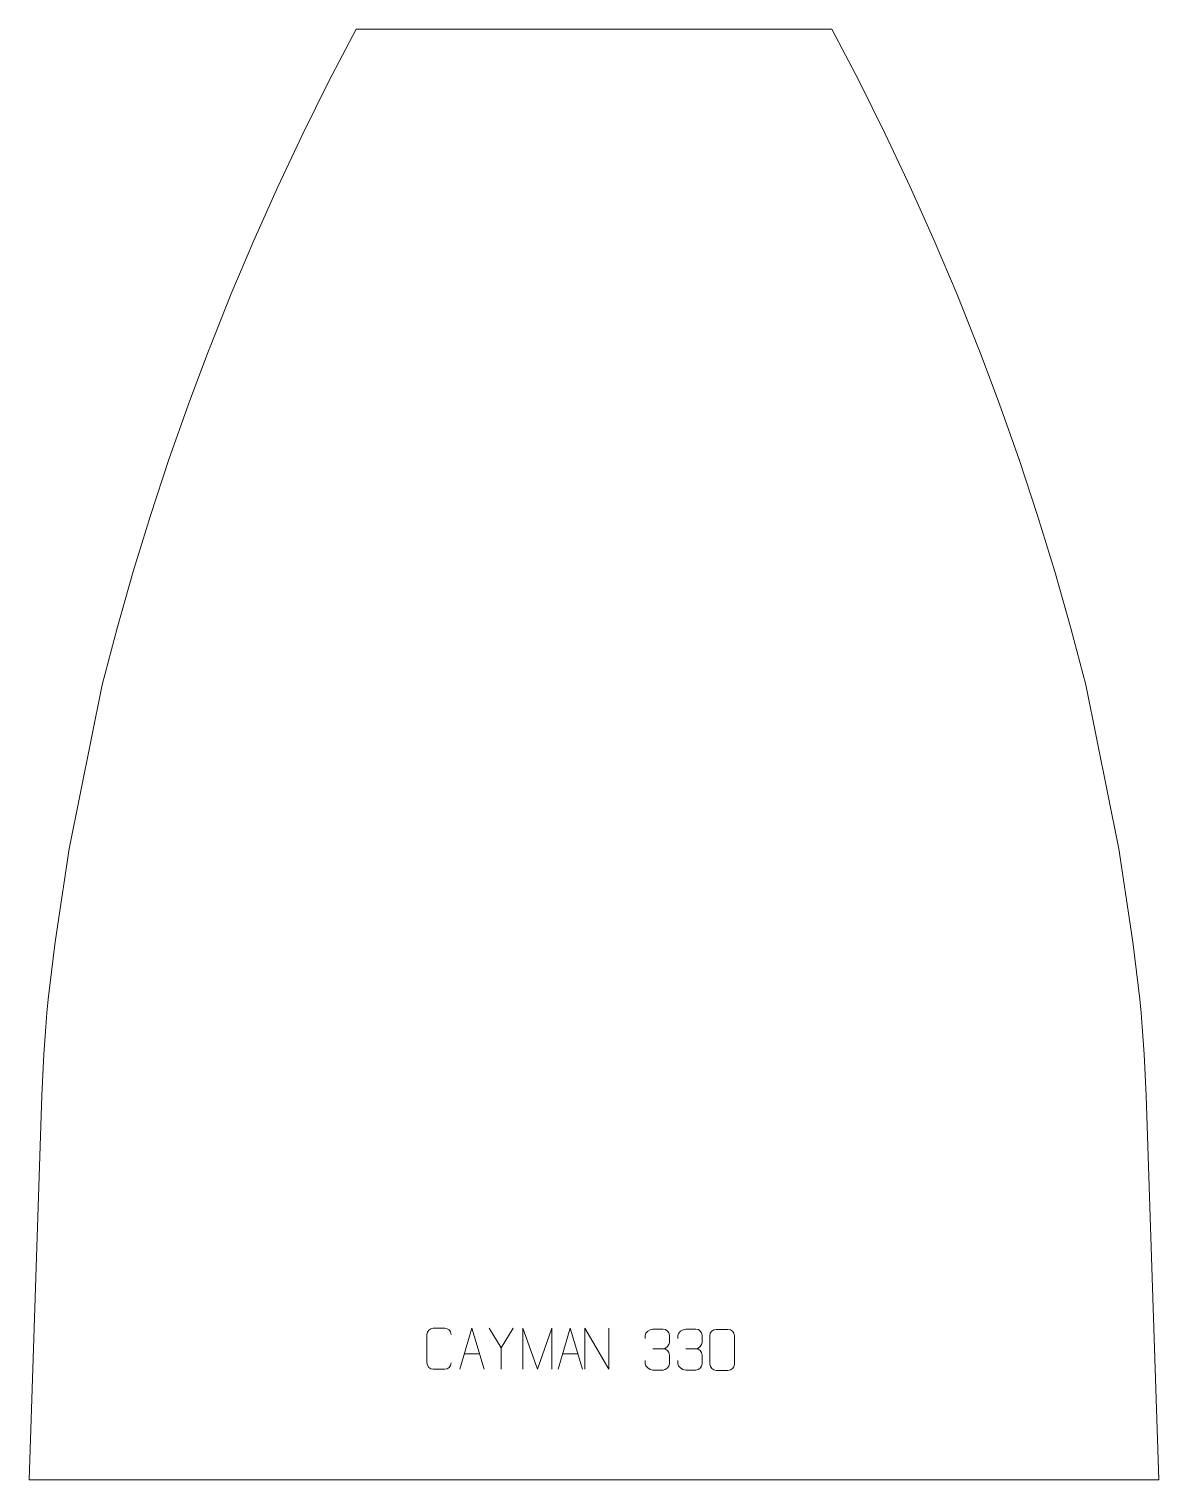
# Model space of a CAD drawing. Header units: millimetres. Extents: x -352 to 337, y 446 to 1331.
import ezdxf

# ---------------------------------------------------------------- set-up
doc = ezdxf.new("R2010")
doc.units = ezdxf.units.MM
doc.header["$MEASUREMENT"] = 0
doc.layers.add('layer 1', color=7, linetype='Continuous')

msp = doc.modelspace()

# ---------------------------------------------------------------- linework, layer by layer
at = {"layer": 'layer 1', "color": 242, "lineweight": 9}
msp.add_open_spline([(-152.7884, 1330.9693), (-152.7884, 1330.9693), (137.212, 1330.9693), (137.212, 1330.9693), (137.212, 1330.9693), (137.212, 1330.9693), (153.7993, 1299.2033), (153.7993, 1299.2033), (153.7993, 1299.2033), (153.7993, 1299.2033), (169.7394, 1267.1071), (169.7394, 1267.1071), (169.7394, 1267.1071), (169.7394, 1267.1071), (185.0257, 1234.695), (185.0257, 1234.695), (185.0257, 1234.695), (185.0257, 1234.695), (199.6509, 1201.9798), (199.6509, 1201.9798), (199.6509, 1201.9798), (199.6509, 1201.9798), (213.6106, 1168.9736), (213.6106, 1168.9736), (213.6106, 1168.9736), (213.6106, 1168.9736), (226.7134, 1136.1497), (226.7134, 1136.1497), (226.7134, 1136.1497), (226.7134, 1136.1497), (226.8966, 1135.6908), (226.8966, 1135.6908), (226.8966, 1135.6908), (226.8966, 1135.6908), (228.9184, 1130.3125), (228.9184, 1130.3125), (228.9184, 1130.3125), (228.9184, 1130.3125), (239.5058, 1102.1461), (239.5058, 1102.1461), (239.5058, 1102.1461), (239.5058, 1102.1461), (251.4317, 1068.3532), (251.4317, 1068.3532), (251.4317, 1068.3532), (251.4317, 1068.3532), (262.6691, 1034.3249), (262.6691, 1034.3249), (262.6691, 1034.3249), (262.6691, 1034.3249), (273.215, 1000.075), (273.215, 1000.075), (273.215, 1000.075), (273.215, 1000.075), (283.0638, 965.6182), (283.0638, 965.6182), (283.0638, 965.6182), (283.0638, 965.6182), (292.2113, 930.9694), (292.2113, 930.9694), (292.2113, 930.9694), (292.2113, 930.9694), (312.2112, 830.9695), (312.2112, 830.9695), (312.2112, 830.9695), (312.2112, 830.9695), (319.7118, 780.9696), (319.7118, 780.9696), (319.7118, 780.9696), (319.7118, 780.9696), (320.9204, 772.6395), (320.9204, 772.6395), (320.9204, 772.6395), (320.9204, 772.6395), (322.048, 764.2986), (322.048, 764.2986), (322.048, 764.2986), (322.048, 764.2986), (323.096, 755.9467), (323.096, 755.9467), (323.096, 755.9467), (323.096, 755.9467), (324.0631, 747.5854), (324.0631, 747.5854), (324.0631, 747.5854), (324.0631, 747.5854), (324.9503, 739.2149), (324.9503, 739.2149), (324.9503, 739.2149), (324.9503, 739.2149), (325.756, 730.8365), (325.756, 730.8365), (325.756, 730.8365), (325.756, 730.8365), (326.4819, 722.4503), (326.4819, 722.4503), (326.4819, 722.4503), (326.4819, 722.4503), (327.127, 714.0583), (327.127, 714.0583), (327.127, 714.0583), (327.127, 714.0583), (327.6904, 705.6604), (327.6904, 705.6604), (327.6904, 705.6604), (327.6904, 705.6604), (328.1728, 697.2574), (328.1728, 697.2574), (328.1728, 697.2574), (328.1728, 697.2574), (328.5748, 688.8495), (328.5748, 688.8495), (328.5748, 688.8495), (328.5748, 688.8495), (328.8959, 680.4387), (328.8959, 680.4387), (328.8959, 680.4387), (328.8959, 680.4387), (336.7117, 445.9703), (336.7117, 445.9703), (336.7117, 445.9703), (336.7117, 445.9703), (-352.2881, 445.9703), (-352.2881, 445.9703), (-352.2881, 445.9703), (-352.2881, 445.9703), (-344.4731, 680.4387), (-344.4731, 680.4387), (-344.4731, 680.4387), (-344.4731, 680.4387), (-344.1521, 688.8495), (-344.1521, 688.8495), (-344.1521, 688.8495), (-344.1521, 688.8495), (-343.7492, 697.2574), (-343.7492, 697.2574), (-343.7492, 697.2574), (-343.7492, 697.2574), (-343.2668, 705.6604), (-343.2668, 705.6604), (-343.2668, 705.6604), (-343.2668, 705.6604), (-342.7034, 714.0583), (-342.7034, 714.0583), (-342.7034, 714.0583), (-342.7034, 714.0583), (-342.0582, 722.4503), (-342.0582, 722.4503), (-342.0582, 722.4503), (-342.0582, 722.4503), (-341.3335, 730.8365), (-341.3335, 730.8365), (-341.3335, 730.8365), (-341.3335, 730.8365), (-340.5267, 739.2149), (-340.5267, 739.2149), (-340.5267, 739.2149), (-340.5267, 739.2149), (-339.6403, 747.5854), (-339.6403, 747.5854), (-339.6403, 747.5854), (-339.6403, 747.5854), (-338.6732, 755.9467), (-338.6732, 755.9467), (-338.6732, 755.9467), (-338.6732, 755.9467), (-337.6255, 764.2986), (-337.6255, 764.2986), (-337.6255, 764.2986), (-337.6255, 764.2986), (-336.4968, 772.6395), (-336.4968, 772.6395), (-336.4968, 772.6395), (-336.4968, 772.6395), (-335.2882, 780.9696), (-335.2882, 780.9696), (-335.2882, 780.9696), (-335.2882, 780.9696), (-327.7884, 830.9695), (-327.7884, 830.9695), (-327.7884, 830.9695), (-327.7884, 830.9695), (-307.7888, 930.9694), (-307.7888, 930.9694), (-307.7888, 930.9694), (-307.7888, 930.9694), (-298.6402, 965.6182), (-298.6402, 965.6182), (-298.6402, 965.6182), (-298.6402, 965.6182), (-288.7914, 1000.075), (-288.7914, 1000.075), (-288.7914, 1000.075), (-288.7914, 1000.075), (-278.2463, 1034.3249), (-278.2463, 1034.3249), (-278.2463, 1034.3249), (-278.2463, 1034.3249), (-267.0081, 1068.3532), (-267.0081, 1068.3532), (-267.0081, 1068.3532), (-267.0081, 1068.3532), (-255.0822, 1102.1461), (-255.0822, 1102.1461), (-255.0822, 1102.1461), (-255.0822, 1102.1461), (-244.4959, 1130.3125), (-244.4959, 1130.3125), (-244.4959, 1130.3125), (-244.4959, 1130.3125), (-242.473, 1135.6908), (-242.473, 1135.6908), (-242.473, 1135.6908), (-242.473, 1135.6908), (-242.2907, 1136.1497), (-242.2907, 1136.1497), (-242.2907, 1136.1497), (-242.2907, 1136.1497), (-229.187, 1168.9736), (-229.187, 1168.9736), (-229.187, 1168.9736), (-229.187, 1168.9736), (-215.2273, 1201.9798), (-215.2273, 1201.9798), (-215.2273, 1201.9798), (-215.2273, 1201.9798), (-200.6021, 1234.695), (-200.6021, 1234.695), (-200.6021, 1234.695), (-200.6021, 1234.695), (-185.3169, 1267.1071), (-185.3169, 1267.1071), (-185.3169, 1267.1071), (-185.3169, 1267.1071), (-169.3768, 1299.2033), (-169.3768, 1299.2033), (-169.3768, 1299.2033), (-169.3768, 1299.2033), (-152.7884, 1330.9693), (-152.7884, 1330.9693)], degree=3, knots=[0, 0, 0, 0, 0.01639344, 0.01639344, 0.01639344, 0.01639344, 0.03278689, 0.03278689, 0.03278689, 0.03278689, 0.04918033, 0.04918033, 0.04918033, 0.04918033, 0.06557377, 0.06557377, 0.06557377, 0.06557377, 0.08196721, 0.08196721, 0.08196721, 0.08196721, 0.09836066, 0.09836066, 0.09836066, 0.09836066, 0.1147541, 0.1147541, 0.1147541, 0.1147541, 0.13114754, 0.13114754, 0.13114754, 0.13114754, 0.14754098, 0.14754098, 0.14754098, 0.14754098, 0.16393443, 0.16393443, 0.16393443, 0.16393443, 0.18032787, 0.18032787, 0.18032787, 0.18032787, 0.19672131, 0.19672131, 0.19672131, 0.19672131, 0.21311475, 0.21311475, 0.21311475, 0.21311475, 0.2295082, 0.2295082, 0.2295082, 0.2295082, 0.24590164, 0.24590164, 0.24590164, 0.24590164, 0.26229508, 0.26229508, 0.26229508, 0.26229508, 0.27868852, 0.27868852, 0.27868852, 0.27868852, 0.29508197, 0.29508197, 0.29508197, 0.29508197, 0.31147541, 0.31147541, 0.31147541, 0.31147541, 0.32786885, 0.32786885, 0.32786885, 0.32786885, 0.3442623, 0.3442623, 0.3442623, 0.3442623, 0.36065574, 0.36065574, 0.36065574, 0.36065574, 0.37704918, 0.37704918, 0.37704918, 0.37704918, 0.39344262, 0.39344262, 0.39344262, 0.39344262, 0.40983607, 0.40983607, 0.40983607, 0.40983607, 0.42622951, 0.42622951, 0.42622951, 0.42622951, 0.44262295, 0.44262295, 0.44262295, 0.44262295, 0.45901639, 0.45901639, 0.45901639, 0.45901639, 0.47540984, 0.47540984, 0.47540984, 0.47540984, 0.49180328, 0.49180328, 0.49180328, 0.49180328, 0.50819672, 0.50819672, 0.50819672, 0.50819672, 0.52459016, 0.52459016, 0.52459016, 0.52459016, 0.54098361, 0.54098361, 0.54098361, 0.54098361, 0.55737705, 0.55737705, 0.55737705, 0.55737705, 0.57377049, 0.57377049, 0.57377049, 0.57377049, 0.59016393, 0.59016393, 0.59016393, 0.59016393, 0.60655738, 0.60655738, 0.60655738, 0.60655738, 0.62295082, 0.62295082, 0.62295082, 0.62295082, 0.63934426, 0.63934426, 0.63934426, 0.63934426, 0.6557377, 0.6557377, 0.6557377, 0.6557377, 0.67213115, 0.67213115, 0.67213115, 0.67213115, 0.68852459, 0.68852459, 0.68852459, 0.68852459, 0.70491803, 0.70491803, 0.70491803, 0.70491803, 0.72131148, 0.72131148, 0.72131148, 0.72131148, 0.73770492, 0.73770492, 0.73770492, 0.73770492, 0.75409836, 0.75409836, 0.75409836, 0.75409836, 0.7704918, 0.7704918, 0.7704918, 0.7704918, 0.78688525, 0.78688525, 0.78688525, 0.78688525, 0.80327869, 0.80327869, 0.80327869, 0.80327869, 0.81967213, 0.81967213, 0.81967213, 0.81967213, 0.83606557, 0.83606557, 0.83606557, 0.83606557, 0.85245902, 0.85245902, 0.85245902, 0.85245902, 0.86885246, 0.86885246, 0.86885246, 0.86885246, 0.8852459, 0.8852459, 0.8852459, 0.8852459, 0.90163934, 0.90163934, 0.90163934, 0.90163934, 0.91803279, 0.91803279, 0.91803279, 0.91803279, 0.93442623, 0.93442623, 0.93442623, 0.93442623, 0.95081967, 0.95081967, 0.95081967, 0.95081967, 0.96721311, 0.96721311, 0.96721311, 0.96721311, 1, 1, 1, 1], dxfattribs=at)
at = {"layer": 'layer 1', "color": 250, "lineweight": 9}
for points, knots in [([(-94.8448, 517.3749), (-94.9846, 515.0515), (-96.6618, 513.5719), (-98.8095, 513.5611), (-98.8095, 513.5611), (-101.1414, 513.5615), (-103.4733, 513.5615), (-105.8048, 513.5611), (-105.8048, 513.5611), (-107.7298, 513.4557), (-109.7019, 515.3402), (-109.6907, 517.3575), (-109.6907, 517.3575), (-109.6903, 523.1276), (-109.6903, 528.8973), (-109.6907, 534.6666), (-109.6907, 534.6666), (-109.6865, 536.8047), (-107.9398, 538.5239), (-105.7874, 538.5104), (-105.7874, 538.5104), (-103.4617, 538.5104), (-101.1356, 538.5104), (-98.8095, 538.5104), (-98.8095, 538.5104), (-96.8629, 538.5459), (-94.8715, 537.0544), (-94.8448, 534.6168)], [0, 0, 0, 0, 0.125, 0.125, 0.125, 0.125, 0.25, 0.25, 0.25, 0.25, 0.375, 0.375, 0.375, 0.375, 0.5, 0.5, 0.5, 0.5, 0.625, 0.625, 0.625, 0.625, 0.75, 0.75, 0.75, 0.75, 1, 1, 1, 1]), ([(-89.6831, 513.5642), (-89.6831, 513.5642), (-82.3121, 538.5177), (-82.3121, 538.5177), (-82.3121, 538.5177), (-82.3121, 538.5177), (-74.7422, 513.5642), (-74.7422, 513.5642)], [0, 0, 0, 0, 0.33333333, 0.33333333, 0.33333333, 0.33333333, 1, 1, 1, 1]), ([(-57.1681, 538.5105), (-57.1681, 538.5105), (-64.4905, 526.6118), (-64.4905, 526.6118), (-64.4905, 526.6118), (-64.4905, 526.6118), (-64.4898, 513.5569), (-64.4898, 513.5569)], [0, 0, 0, 0, 0.33333333, 0.33333333, 0.33333333, 0.33333333, 1, 1, 1, 1]), ([(-51.1103, 513.555), (-51.1103, 513.555), (-51.1103, 538.5129), (-51.1103, 538.5129), (-51.1103, 538.5129), (-51.1103, 538.5129), (-42.1852, 513.555), (-42.1852, 513.555), (-42.1852, 513.555), (-42.1852, 513.555), (-33.4253, 538.5124), (-33.4253, 538.5124), (-33.4253, 538.5124), (-33.4253, 538.5124), (-33.4253, 513.555), (-33.4253, 513.555)], [0, 0, 0, 0, 0.2, 0.2, 0.2, 0.2, 0.4, 0.4, 0.4, 0.4, 0.6, 0.6, 0.6, 0.6, 1, 1, 1, 1]), ([(-29.6831, 513.5642), (-29.6831, 513.5642), (-22.3121, 538.5177), (-22.3121, 538.5177), (-22.3121, 538.5177), (-22.3121, 538.5177), (-14.7422, 513.5642), (-14.7422, 513.5642)], [0, 0, 0, 0, 0.33333333, 0.33333333, 0.33333333, 0.33333333, 1, 1, 1, 1]), ([(-13.4327, 513.5606), (-13.4327, 513.5606), (-13.4327, 538.5141), (-13.4327, 538.5141), (-13.4327, 538.5141), (-13.4327, 538.5141), (1.2221, 513.5606), (1.2221, 513.5606), (1.2221, 513.5606), (1.2221, 513.5606), (1.2221, 538.5141), (1.2221, 538.5141)], [0, 0, 0, 0, 0.25, 0.25, 0.25, 0.25, 0.5, 0.5, 0.5, 0.5, 1, 1, 1, 1]), ([(23.4142, 532.2825), (23.4142, 532.2825), (23.4142, 534.1397), (23.4142, 534.1397), (23.4142, 534.1397), (23.3999, 535.8816), (26.0644, 537.9997), (28.1235, 537.977), (28.1235, 537.977), (30.1876, 537.977), (32.2516, 537.977), (34.3153, 537.977), (34.3153, 537.977), (36.5098, 537.9858), (38.1081, 536.139), (38.1525, 534.2269), (38.1525, 534.2269), (38.1521, 532.7918), (38.1521, 531.3567), (38.1525, 529.9212), (38.1525, 529.9212), (38.1039, 528.2677), (36.5013, 526.0377), (34.303, 526.0477), (34.303, 526.0477), (36.5067, 526.0365), (38.1147, 524.2333), (38.1687, 522.1738), (38.1687, 522.1738), (38.1683, 520.3891), (38.1683, 518.6044), (38.1687, 516.8193), (38.1687, 516.8193), (38.1788, 514.7579), (36.1239, 512.9948), (34.303, 513.0029), (34.303, 513.0029), (32.2377, 513.0032), (30.1725, 513.0032), (28.1069, 513.0029), (28.1069, 513.0029), (25.9383, 513.0144), (23.4073, 515.4146), (23.3887, 516.8764), (23.3887, 516.8764), (23.3887, 516.8764), (23.3887, 518.785), (23.3887, 518.785)], [0, 0, 0, 0, 0.07692308, 0.07692308, 0.07692308, 0.07692308, 0.15384615, 0.15384615, 0.15384615, 0.15384615, 0.23076923, 0.23076923, 0.23076923, 0.23076923, 0.30769231, 0.30769231, 0.30769231, 0.30769231, 0.38461538, 0.38461538, 0.38461538, 0.38461538, 0.46153846, 0.46153846, 0.46153846, 0.46153846, 0.53846154, 0.53846154, 0.53846154, 0.53846154, 0.61538462, 0.61538462, 0.61538462, 0.61538462, 0.69230769, 0.69230769, 0.69230769, 0.69230769, 0.76923077, 0.76923077, 0.76923077, 0.76923077, 0.84615385, 0.84615385, 0.84615385, 0.84615385, 1, 1, 1, 1]), ([(43.4142, 532.2825), (43.4142, 532.2825), (43.4142, 534.1397), (43.4142, 534.1397), (43.4142, 534.1397), (43.3999, 535.8816), (46.0644, 537.9997), (48.1235, 537.977), (48.1235, 537.977), (50.1876, 537.977), (52.2516, 537.977), (54.3153, 537.977), (54.3153, 537.977), (56.5098, 537.9858), (58.1081, 536.139), (58.1525, 534.2269), (58.1525, 534.2269), (58.1521, 532.7918), (58.1521, 531.3567), (58.1525, 529.9212), (58.1525, 529.9212), (58.1039, 528.2677), (56.5013, 526.0377), (54.303, 526.0477), (54.303, 526.0477), (56.5067, 526.0365), (58.1147, 524.2333), (58.1687, 522.1738), (58.1687, 522.1738), (58.1683, 520.3891), (58.1683, 518.6044), (58.1687, 516.8193), (58.1687, 516.8193), (58.1788, 514.7579), (56.1239, 512.9948), (54.303, 513.0029), (54.303, 513.0029), (52.2377, 513.0032), (50.1725, 513.0032), (48.1069, 513.0029), (48.1069, 513.0029), (45.9383, 513.0144), (43.4073, 515.4146), (43.3887, 516.8764), (43.3887, 516.8764), (43.3887, 516.8764), (43.3887, 518.785), (43.3887, 518.785)], [0, 0, 0, 0, 0.07692308, 0.07692308, 0.07692308, 0.07692308, 0.15384615, 0.15384615, 0.15384615, 0.15384615, 0.23076923, 0.23076923, 0.23076923, 0.23076923, 0.30769231, 0.30769231, 0.30769231, 0.30769231, 0.38461538, 0.38461538, 0.38461538, 0.38461538, 0.46153846, 0.46153846, 0.46153846, 0.46153846, 0.53846154, 0.53846154, 0.53846154, 0.53846154, 0.61538462, 0.61538462, 0.61538462, 0.61538462, 0.69230769, 0.69230769, 0.69230769, 0.69230769, 0.76923077, 0.76923077, 0.76923077, 0.76923077, 0.84615385, 0.84615385, 0.84615385, 0.84615385, 1, 1, 1, 1]), ([(66.7866, 537.8311), (69.1527, 537.8311), (71.5192, 537.8311), (73.8857, 537.8311), (73.8857, 537.8311), (75.8662, 537.8667), (77.8922, 536.3724), (77.9193, 533.9303), (77.9193, 533.9303), (77.9189, 528.1729), (77.9189, 522.4151), (77.9193, 516.6569), (77.9193, 516.6569), (77.7772, 514.3293), (76.0708, 512.847), (73.8857, 512.8362), (73.8857, 512.8362), (71.5133, 512.8366), (69.1409, 512.8366), (66.7689, 512.8362), (66.7689, 512.8362), (64.8104, 512.7306), (62.804, 514.6185), (62.8154, 516.6395), (62.8154, 516.6395), (62.8158, 522.4201), (62.8158, 528.2004), (62.8154, 533.9802), (62.8154, 533.9802), (62.8197, 536.1222), (64.5968, 537.8447), (66.7866, 537.8311)], [0, 0, 0, 0, 0.11111111, 0.11111111, 0.11111111, 0.11111111, 0.22222222, 0.22222222, 0.22222222, 0.22222222, 0.33333333, 0.33333333, 0.33333333, 0.33333333, 0.44444444, 0.44444444, 0.44444444, 0.44444444, 0.55555556, 0.55555556, 0.55555556, 0.55555556, 0.66666667, 0.66666667, 0.66666667, 0.66666667, 0.77777778, 0.77777778, 0.77777778, 0.77777778, 1, 1, 1, 1])]:
    msp.add_open_spline(points, degree=3, knots=knots, dxfattribs=at)
for points in [[(-64.4905, 526.6118), (-64.4905, 526.6118), (-71.8114, 538.5105), (-71.8114, 538.5105)], [(-86.9605, 522.8136), (-86.9605, 522.8136), (-77.4648, 522.8136), (-77.4648, 522.8136)], [(-26.9605, 522.8136), (-26.9605, 522.8136), (-17.4648, 522.8136), (-17.4648, 522.8136)], [(28.1239, 526.0373), (28.1239, 526.0373), (34.3203, 526.0373), (34.3203, 526.0373)], [(48.1239, 526.0373), (48.1239, 526.0373), (54.3203, 526.0373), (54.3203, 526.0373)]]:
    msp.add_open_spline(points, degree=3, dxfattribs=at)

doc.saveas('drawing.dxf')
